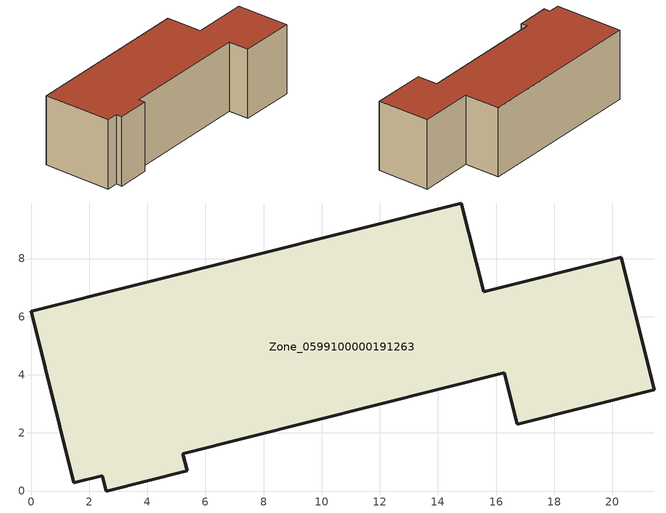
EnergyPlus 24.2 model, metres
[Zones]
Zone_0599100000191263
 floor ground (C_G): 20.3,8.05 21.45,3.49 16.73,2.3 16.28,4.07 5.22,1.28 5.37,0.7 2.58,0 2.45,0.52 1.46,0.28 0,6.18 14.81,9.91 15.58,6.85 z0
 wall outside (C_F): 5.22,1.28 16.28,4.07 16.73,2.3 21.45,3.49 20.3,8.05 15.58,6.85 14.81,9.91 0,6.18 1.46,0.28 2.45,0.52 2.58,0 5.37,0.7 5.22,1.28 z0:6.17
 roof outside (C_R): 20.3,8.05 15.58,6.85 14.81,9.91 0,6.18 1.46,0.28 2.45,0.52 2.58,0 5.37,0.7 5.22,1.28 16.28,4.07 16.73,2.3 21.45,3.49 z6.17
[BUILDING]
Pand.0599100000191263: North Axis=0; Terrain=City; Loads Convergence Tolerance Value=0.04; Temperature Convergence Tolerance Value=0.4; Solar Distribution=FullExterior; Maximum Number of Warmup Days=25; Minimum Number of Warmup Days=1
[Site:Location]
Rotterdam.The.Hague.AP_ZH_NLD Design_Conditions: Latitude=51.96; Longitude=4.45; Time Zone=1; Elevation=-4.5
[SITE:GROUNDTEMPERATURE:BUILDINGSURFACE]
18, 18, 18, 18, 18, 18, 18, 18, 18, 18, 18, 18
[MATERIAL] Thermal Absorptance=0.9; Solar Absorptance=0.7; Visible Absorptance=0.7
Name | Roughness | Thickness | Conductivity | Density | Specific Heat
G.D.1965-1974 | MediumSmooth | 0.15 | 0.882353 | 540 | 1210
F.D.1965-1974 | Rough | 0.3 | 0.697674 | 1920 | 840
R.D.1965-1974 | MediumRough | 0.2 | 0.232558 | 1500 | 1000
[CONSTRUCTION]
C_G: G.D.1965-1974
C_F: F.D.1965-1974
C_R: R.D.1965-1974
[ZONE]
Zone_0599100000191263: Type=1; Multiplier=1; Ceiling Height=Autocalculate; Volume=Autocalculate; Floor Area=autocalculate; Part of Total Floor Area=Yes
[ZONEINFILTRATION:DESIGNFLOWRATE]
Infil_Zone_0599100000191263: Zone or ZoneList or Space or SpaceList=Zone_0599100000191263; Schedule=AlwaysOn; Design Flow Rate Calculation Method=Flow/Area; Flow Rate per Floor Area=0.0042; Constant Term Coefficient=1; Temperature Term Coefficient=0; Velocity Term Coefficient=0; Velocity Squared Term Coefficient=0
[HVACTEMPLATE:ZONE:IDEALLOADSAIRSYSTEM]
Zone_0599100000191263: Maximum Heating Supply Air Temperature=50; Minimum Cooling Supply Air Temperature=13; Maximum Heating Supply Air Humidity Ratio=0.0156; Minimum Cooling Supply Air Humidity Ratio=0.0077; Heating Limit=NoLimit; Cooling Limit=NoLimit; Dehumidification Control Type=ConstantSensibleHeatRatio; Cooling Sensible Heat Ratio=0.7; Dehumidification Setpoint=60; Humidification Control Type=None; Humidification Setpoint=30; Outdoor Air Method=None; Outdoor Air Flow Rate per Person=0.00944; Outdoor Air Flow Rate per Zone Floor Area=0; Outdoor Air Flow Rate per Zone=0; Demand Controlled Ventilation Type=None; Outdoor Air Economizer Type=NoEconomizer; Heat Recovery Type=None; Sensible Heat Recovery Effectiveness=0.7; Latent Heat Recovery Effectiveness=0.65
[ZONECONTROL:THERMOSTAT]
ThermostatControl_Zone_0599100000191263: Zone or ZoneList=Zone_0599100000191263; Control Type Schedule=DualSetpointControlType; Control 1=Thermostat_Zone_0599100000191263; Temperature Difference Between Cutout And Setpoint=0
[THERMOSTATSETPOINT:DUALSETPOINT]
Thermostat_Zone_0599100000191263: Heating Setpoint Temperature Schedule=HeatingSetpoint_Zone_0599100000191263; Cooling Setpoint Temperature Schedule=CoolingSetpoint_Zone_0599100000191263
[SCHEDULE:COMPACT]
HeatingSetpoint_Zone_0599100000191263: Through: 12/31, For: AllDays, Until: 24:00, 21
CoolingSetpoint_Zone_0599100000191263: Through: 12/31, For: AllDays, Until: 24:00, 24
DualSetpointControlType: Through: 12/31, For: AllDays, Until: 24:00, 4
AlwaysOn: Through: 12/31, For: AllDays, Until: 24:00, 1
